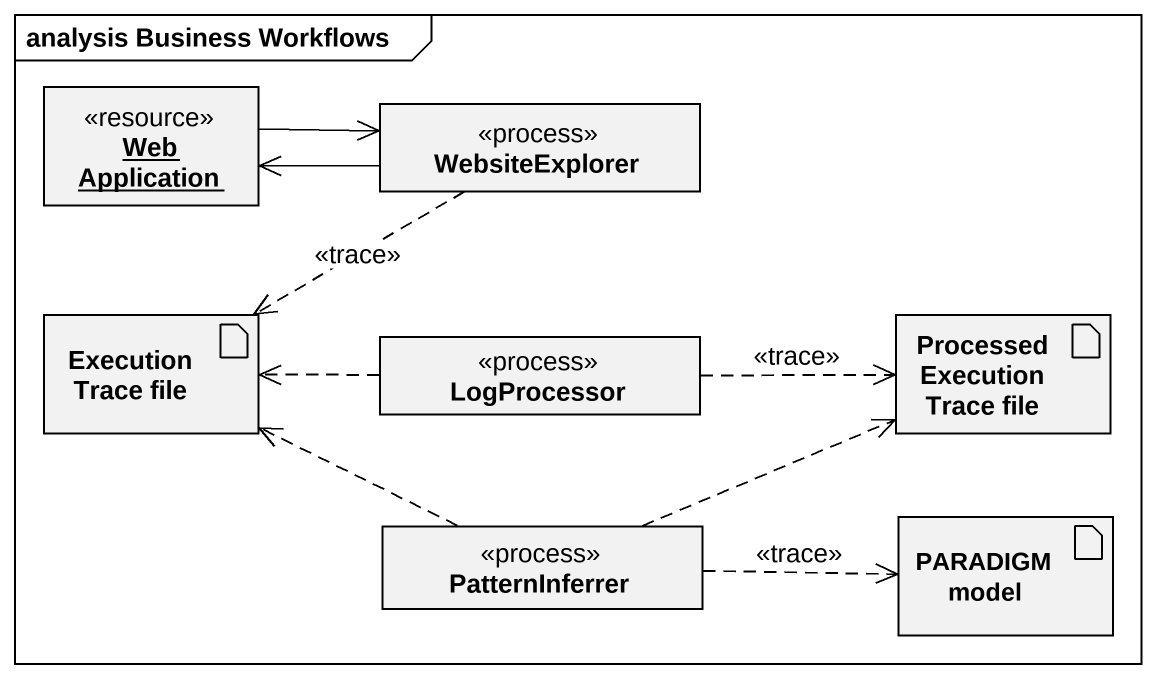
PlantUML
@startuml
mainframe analysis Business Workflows
allowmixing
hide circle
hide empty members
object "Web Application" as Web_Application <<resource>>
class WebsiteExplorer <<process>>
artifact "Execution Trace file" as Execution_Trace_file
class LogProcessor <<process>>
artifact "Processed Execution Trace file" as Processed_Execution_Trace
class PatternInferrer <<process>>
artifact "PARADIGM model" as PARADIGM_model
Web_Application -right-> WebsiteExplorer
WebsiteExplorer -left-> Web_Application
WebsiteExplorer .left.> Execution_Trace_file : <<trace>>
LogProcessor .left.> Execution_Trace_file
LogProcessor .right.> Processed_Execution_Trace : <<trace>>
PatternInferrer .left.> Execution_Trace_file
PatternInferrer .right.> Processed_Execution_Trace
PatternInferrer .right.> PARADIGM_model : <<trace>>
@enduml
